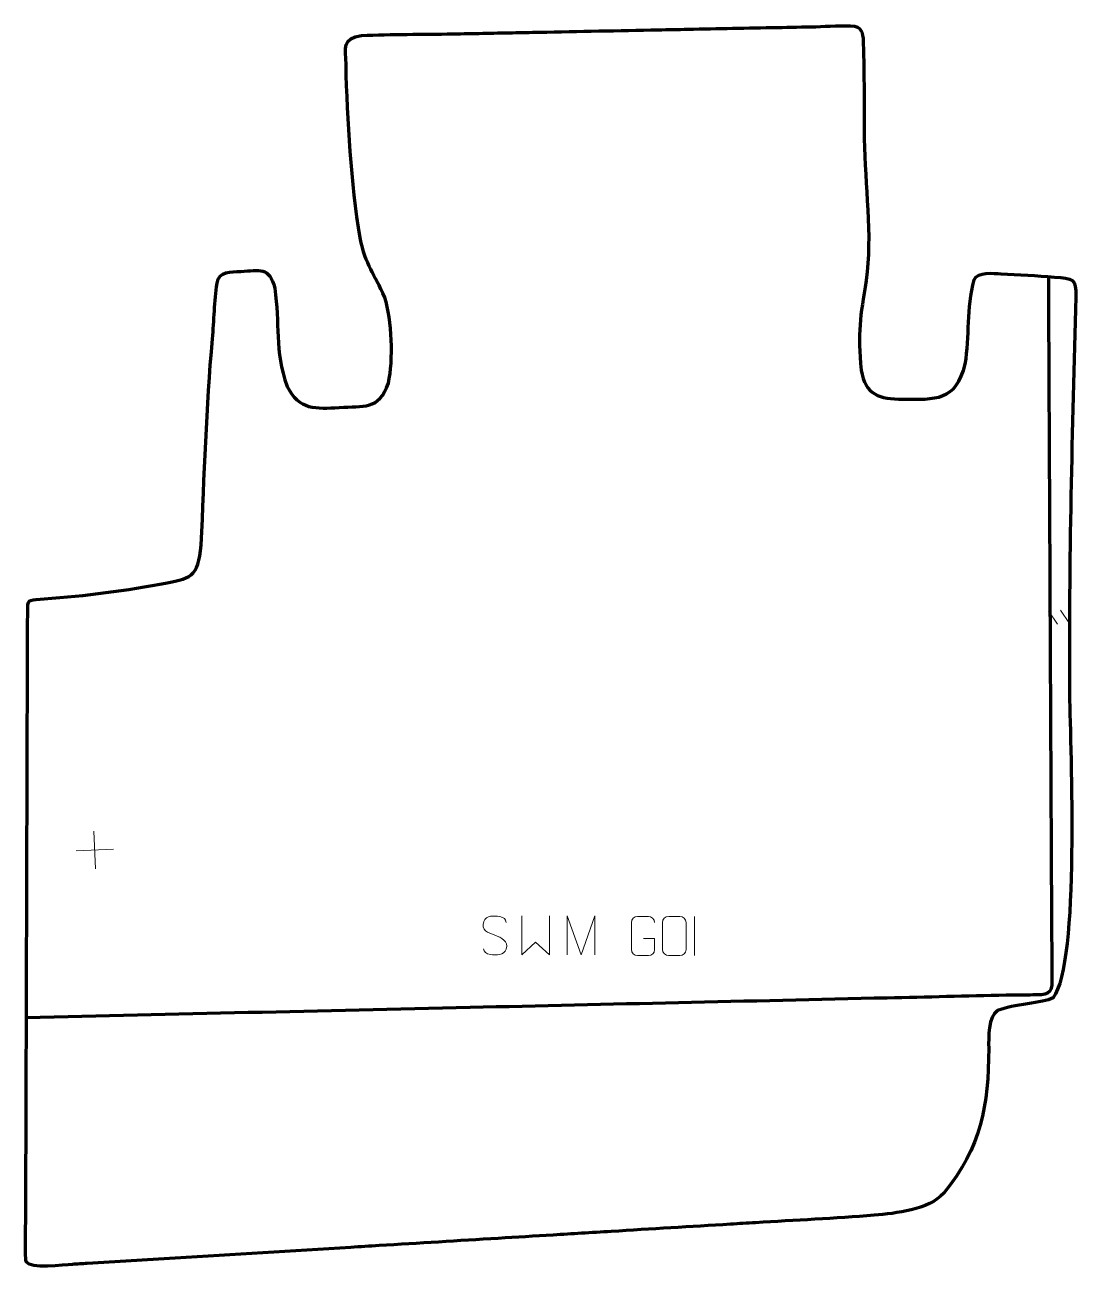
# Model space of a CAD drawing. Header units: millimetres. Extents: x 1039 to 1714, y 15 to 811.
import ezdxf

# ---------------------------------------------------------------- set-up
doc = ezdxf.new("R2010")
doc.units = ezdxf.units.MM
doc.header["$MEASUREMENT"] = 0
doc.layers.add('layer 1', color=7, linetype='Continuous', plot=False)
doc.layers.add('layer 2', color=7, linetype='Continuous')
doc.layers.add('layer 3', color=7, linetype='Continuous')

msp = doc.modelspace()

# ---------------------------------------------------------------- linework, layer by layer
at = {"layer": 'layer 1', "color": 250, "lineweight": 9}
for points in [[(1693.8399, 435.9283), (1693.8399, 435.9283), (1699.6107, 427.3036), (1699.6107, 427.3036)], [(1701.5043, 436.2959), (1701.5043, 436.2959), (1707.2751, 427.6712), (1707.2751, 427.6712)], [(1083.2023, 294.7291), (1083.2023, 294.7291), (1084.3509, 270.7787), (1084.3509, 270.7787)], [(1071.8014, 282.1796), (1071.8014, 282.1796), (1095.7519, 283.3281), (1095.7519, 283.3281)], [(1467.5161, 240.2143), (1467.5161, 240.2143), (1467.5161, 215.2402), (1467.5161, 215.2402)]]:
    msp.add_open_spline(points, degree=3, dxfattribs=at)
for points, knots in [([(1339.7709, 228.2362), (1335.5226, 229.7066), (1330.6145, 231.5024), (1332.6196, 237.0227), (1332.6196, 237.0227), (1334.1231, 241.1626), (1339.3367, 240.7741), (1342.9403, 240.173), (1342.9403, 240.173), (1345.8009, 239.6958), (1346.6656, 238.4826), (1346.9762, 236.3985)], [0, 0, 0, 0, 0.25, 0.25, 0.25, 0.25, 0.5, 0.5, 0.5, 0.5, 1, 1, 1, 1]), ([(1356.9284, 240.7152), (1356.9284, 240.7152), (1356.9284, 215.7572), (1356.9284, 215.7572), (1356.9284, 215.7572), (1356.9284, 215.7572), (1365.7711, 223.8219), (1365.7711, 223.8219), (1365.7711, 223.8219), (1365.7711, 223.8219), (1374.6135, 215.7578), (1374.6135, 215.7578), (1374.6135, 215.7578), (1374.6135, 215.7578), (1374.6135, 240.7152), (1374.6135, 240.7152)], [0, 0, 0, 0, 0.2, 0.2, 0.2, 0.2, 0.4, 0.4, 0.4, 0.4, 0.6, 0.6, 0.6, 0.6, 1, 1, 1, 1]), ([(1385.9285, 215.7573), (1385.9285, 215.7573), (1385.9285, 240.7152), (1385.9285, 240.7152), (1385.9285, 240.7152), (1385.9285, 240.7152), (1394.8536, 215.7573), (1394.8536, 215.7573), (1394.8536, 215.7573), (1394.8536, 215.7573), (1403.6135, 240.7147), (1403.6135, 240.7147), (1403.6135, 240.7147), (1403.6135, 240.7147), (1403.6135, 215.7573), (1403.6135, 215.7573)], [0, 0, 0, 0, 0.2, 0.2, 0.2, 0.2, 0.4, 0.4, 0.4, 0.4, 0.6, 0.6, 0.6, 0.6, 1, 1, 1, 1]), ([(1434.771, 226.2362), (1434.771, 226.2362), (1441.9391, 226.2362), (1441.9391, 226.2362), (1441.9391, 226.2362), (1441.9391, 226.2362), (1441.9391, 219.0681), (1441.9391, 219.0681), (1441.9391, 219.0681), (1441.7994, 216.7447), (1440.1222, 215.2651), (1437.9744, 215.2543), (1437.9744, 215.2543), (1435.6426, 215.2547), (1433.3106, 215.2547), (1430.9791, 215.2543), (1430.9791, 215.2543), (1429.0542, 215.1489), (1427.082, 217.0334), (1427.0932, 219.0507), (1427.0932, 219.0507), (1427.0936, 224.8208), (1427.0936, 230.5905), (1427.0932, 236.3598), (1427.0932, 236.3598), (1427.0974, 238.4979), (1428.8442, 240.2171), (1430.9965, 240.2037), (1430.9965, 240.2037), (1433.3222, 240.2037), (1435.6483, 240.2037), (1437.9744, 240.2037), (1437.9744, 240.2037), (1439.9211, 240.2391), (1441.9125, 238.7476), (1441.9391, 236.3099)], [0, 0, 0, 0, 0.1, 0.1, 0.1, 0.1, 0.2, 0.2, 0.2, 0.2, 0.3, 0.3, 0.3, 0.3, 0.4, 0.4, 0.4, 0.4, 0.5, 0.5, 0.5, 0.5, 0.6, 0.6, 0.6, 0.6, 0.7, 0.7, 0.7, 0.7, 0.8, 0.8, 0.8, 0.8, 1, 1, 1, 1]), ([(1450.9354, 240.2265), (1453.3015, 240.2265), (1455.668, 240.2265), (1458.0345, 240.2265), (1458.0345, 240.2265), (1460.015, 240.2621), (1462.041, 238.7678), (1462.0681, 236.3257), (1462.0681, 236.3257), (1462.0677, 230.5683), (1462.0677, 224.8105), (1462.0681, 219.0523), (1462.0681, 219.0523), (1461.926, 216.7247), (1460.2196, 215.2424), (1458.0345, 215.2316), (1458.0345, 215.2316), (1455.6621, 215.232), (1453.2897, 215.232), (1450.9177, 215.2316), (1450.9177, 215.2316), (1448.9592, 215.126), (1446.9528, 217.0139), (1446.9642, 219.0349), (1446.9642, 219.0349), (1446.9646, 224.8155), (1446.9646, 230.5958), (1446.9642, 236.3756), (1446.9642, 236.3756), (1446.9685, 238.5176), (1448.7456, 240.2401), (1450.9354, 240.2265)], [0, 0, 0, 0, 0.11111111, 0.11111111, 0.11111111, 0.11111111, 0.22222222, 0.22222222, 0.22222222, 0.22222222, 0.33333333, 0.33333333, 0.33333333, 0.33333333, 0.44444444, 0.44444444, 0.44444444, 0.44444444, 0.55555556, 0.55555556, 0.55555556, 0.55555556, 0.66666667, 0.66666667, 0.66666667, 0.66666667, 0.77777778, 0.77777778, 0.77777778, 0.77777778, 1, 1, 1, 1]), ([(1339.7709, 228.2361), (1343.7895, 226.5894), (1348.819, 224.7011), (1346.985, 219.3408), (1346.985, 219.3408), (1345.5252, 215.0744), (1340.6144, 215.3311), (1336.8883, 215.8858), (1336.8883, 215.8858), (1334.1383, 216.2956), (1332.9174, 217.5091), (1332.5394, 219.6213)], [0, 0, 0, 0, 0.25, 0.25, 0.25, 0.25, 0.5, 0.5, 0.5, 0.5, 1, 1, 1, 1])]:
    msp.add_open_spline(points, degree=3, knots=knots, dxfattribs=at)
at = {"layer": 'layer 2', "color": 142, "lineweight": 158}
msp.add_open_spline([(1693.8218, 649.5478), (1693.8844, 636.8506), (1693.947, 624.1534), (1694.0095, 611.4562), (1694.0095, 611.4562), (1694.0408, 605.1075), (1694.0721, 598.7589), (1694.1034, 592.4103), (1694.1034, 592.4103), (1694.1941, 573.9994), (1694.2848, 555.5885), (1694.3755, 537.1776), (1694.3755, 537.1776), (1694.4052, 531.1464), (1694.435, 525.1151), (1694.4647, 519.084), (1694.4647, 519.084), (1694.5569, 500.3556), (1694.6492, 481.6272), (1694.7416, 462.8989), (1694.7416, 462.8989), (1694.7728, 456.5502), (1694.8041, 450.2016), (1694.8353, 443.853), (1694.8353, 443.853), (1694.9605, 418.4586), (1695.0856, 393.0643), (1695.2108, 367.6698), (1695.2108, 367.6698), (1695.2421, 361.3212), (1695.2733, 354.9726), (1695.3046, 348.624), (1695.3046, 348.624), (1695.3656, 336.2442), (1695.4266, 323.8645), (1695.4877, 311.4847), (1695.4877, 311.4847), (1695.5189, 305.1361), (1695.5502, 298.7875), (1695.5814, 292.4389), (1695.5814, 292.4389), (1695.6128, 286.0903), (1695.6441, 279.7417), (1695.6753, 273.3931), (1695.6753, 273.3931), (1695.7066, 267.0445), (1695.7379, 260.6958), (1695.7692, 254.3472), (1695.7692, 254.3472), (1695.8005, 247.9986), (1695.8317, 241.65), (1695.863, 235.3014), (1695.863, 235.3014), (1695.925, 223.268), (1696.1777, 211.1544), (1696.158, 199.1385), (1696.158, 199.1385), (1696.1429, 189.7998), (1692.3222, 190.1796), (1683.9477, 190.0043), (1683.9477, 190.0043), (1678.5058, 189.8905), (1673.0612, 189.924), (1667.6161, 189.8096), (1667.6161, 189.8096), (1667.6161, 189.8096), (1666.8533, 189.792), (1666.8533, 189.792), (1666.8533, 189.792), (1641.4514, 189.2099), (1616.0495, 188.628), (1590.6476, 188.046), (1590.6476, 188.046), (1501.741, 186.009), (1412.8344, 183.972), (1323.9278, 181.9351), (1323.9278, 181.9351), (1229.3059, 179.7671), (1134.6839, 177.5992), (1040.0618, 175.4313)], degree=3, knots=[0, 0, 0, 0, 0.04761905, 0.04761905, 0.04761905, 0.04761905, 0.0952381, 0.0952381, 0.0952381, 0.0952381, 0.14285714, 0.14285714, 0.14285714, 0.14285714, 0.19047619, 0.19047619, 0.19047619, 0.19047619, 0.23809524, 0.23809524, 0.23809524, 0.23809524, 0.28571429, 0.28571429, 0.28571429, 0.28571429, 0.33333333, 0.33333333, 0.33333333, 0.33333333, 0.38095238, 0.38095238, 0.38095238, 0.38095238, 0.42857143, 0.42857143, 0.42857143, 0.42857143, 0.47619048, 0.47619048, 0.47619048, 0.47619048, 0.52380952, 0.52380952, 0.52380952, 0.52380952, 0.57142857, 0.57142857, 0.57142857, 0.57142857, 0.61904762, 0.61904762, 0.61904762, 0.61904762, 0.66666667, 0.66666667, 0.66666667, 0.66666667, 0.71428571, 0.71428571, 0.71428571, 0.71428571, 0.76190476, 0.76190476, 0.76190476, 0.76190476, 0.80952381, 0.80952381, 0.80952381, 0.80952381, 0.85714286, 0.85714286, 0.85714286, 0.85714286, 0.9047619, 0.9047619, 0.9047619, 0.9047619, 1, 1, 1, 1], dxfattribs=at)
at = {"layer": 'layer 3', "color": 242, "lineweight": 158}
msp.add_open_spline([(1545.1611, 809.6836), (1536.9125, 809.5204), (1528.6638, 809.3605), (1520.4151, 809.1977), (1520.4151, 809.1977), (1501.3813, 808.8215), (1482.3475, 808.4452), (1463.3138, 808.0689), (1463.3138, 808.0689), (1456.9692, 807.9435), (1450.6246, 807.8181), (1444.28, 807.6927), (1444.28, 807.6927), (1418.9016, 807.1909), (1393.5232, 806.6893), (1368.1448, 806.1875), (1368.1448, 806.1875), (1362.4348, 806.0747), (1356.7247, 805.9618), (1351.0145, 805.8488), (1351.0145, 805.8488), (1344.6699, 805.7234), (1338.3253, 805.598), (1331.9807, 805.4726), (1331.9807, 805.4726), (1325.6361, 805.3472), (1319.2915, 805.2218), (1312.9469, 805.0964), (1312.9469, 805.0964), (1293.6575, 804.7318), (1273.6791, 804.938), (1254.4911, 804.0177), (1254.4911, 804.0177), (1241.9252, 802.401), (1244.3128, 796.1378), (1244.511, 785.5492), (1244.511, 785.5492), (1245.4492, 749.5227), (1247.672, 710.071), (1253.5643, 674.5624), (1253.5643, 674.5624), (1257.1986, 656.363), (1262.6363, 651.9898), (1269.256, 636.4068), (1269.256, 636.4068), (1274.1433, 621.6825), (1274.8454, 596.7053), (1271.6603, 581.5523), (1271.6603, 581.5523), (1265.3353, 564.0192), (1255.9745, 566.9942), (1240.146, 566.0043), (1240.146, 566.0043), (1225.537, 565.0792), (1214.2886, 564.3371), (1206.8351, 579.4176), (1206.8351, 579.4176), (1198.5363, 602.6652), (1202.3368, 619.6483), (1198.9568, 642.3603), (1198.9568, 642.3603), (1195.2727, 656.3572), (1189.4379, 653.6463), (1177.2552, 653.0953), (1177.2552, 653.0953), (1170.6766, 652.7979), (1163.3005, 653.4116), (1161.9846, 645.4487), (1161.9846, 645.4487), (1160.3527, 633.9829), (1160.1818, 621.5952), (1159.0815, 609.8775), (1159.0815, 609.8775), (1155.0995, 565.823), (1153.9399, 522.1944), (1151.8984, 478.0798), (1151.8984, 478.0798), (1149.941, 456.871), (1145.5587, 456.5904), (1125.4058, 452.85), (1125.4058, 452.85), (1098.7939, 447.9766), (1073.324, 444.9747), (1046.3405, 443.1971), (1046.3405, 443.1971), (1040.0478, 442.7825), (1040.9854, 440.7291), (1040.8966, 434.8575), (1040.8966, 434.8575), (1040.7948, 428.1232), (1040.7941, 421.473), (1040.7898, 414.7458), (1040.7898, 414.7458), (1040.6931, 382.9646), (1040.5965, 351.1836), (1040.4998, 319.4026), (1040.4998, 319.4026), (1040.3064, 255.8405), (1040.113, 192.2784), (1039.9196, 128.7163), (1039.9196, 128.7163), (1039.8423, 103.2914), (1039.7649, 77.8666), (1039.6876, 52.4417), (1039.6876, 52.4417), (1039.6586, 48.2375), (1039.087, 20.5793), (1039.9191, 19.1327), (1039.9191, 19.1327), (1042.5523, 14.5547), (1063.9187, 17.2656), (1069.467, 17.6039), (1069.467, 17.6039), (1072.6413, 17.7975), (1075.8155, 17.991), (1078.9898, 18.1847), (1078.9898, 18.1847), (1097.7187, 19.3275), (1116.4475, 20.4705), (1135.1763, 21.6133), (1135.1763, 21.6133), (1172.6339, 23.8991), (1210.0916, 26.1849), (1247.5492, 28.4708), (1247.5492, 28.4708), (1253.5806, 28.8388), (1259.6118, 29.2069), (1265.6432, 29.5749), (1265.6432, 29.5749), (1291.0382, 31.1246), (1316.4332, 32.6743), (1341.8283, 34.224), (1341.8283, 34.224), (1353.5734, 34.9408), (1365.3186, 35.6574), (1377.0638, 36.3742), (1377.0638, 36.3742), (1383.0951, 36.7422), (1389.1264, 37.1103), (1395.1577, 37.4784), (1395.1577, 37.4784), (1401.5065, 37.8658), (1407.8553, 38.2532), (1414.204, 38.6406), (1414.204, 38.6406), (1439.599, 40.1903), (1464.994, 41.74), (1490.389, 43.2897), (1490.389, 43.2897), (1495.7855, 43.6191), (1501.1819, 43.9483), (1506.5784, 44.2776), (1506.5784, 44.2776), (1531.711, 45.8114), (1557.378, 46.9002), (1582.4039, 49.0641), (1582.4039, 49.0641), (1596.4092, 50.2751), (1616.8592, 52.3168), (1626.9383, 63.1005), (1626.9383, 63.1005), (1650.9595, 92.7692), (1655.5059, 118.8354), (1655.66, 156.0049), (1655.66, 156.0049), (1655.6752, 162.6253), (1654.9626, 176.1984), (1661.4016, 180.0472), (1661.4016, 180.0472), (1671.174, 184.1615), (1690.5423, 184.5699), (1696.8057, 188.1983), (1696.8057, 188.1983), (1714.1451, 210.9076), (1707.7294, 346.3187), (1707.4162, 382.2242), (1707.4162, 382.2242), (1706.768, 467.0817), (1709.0591, 551.9108), (1711.3891, 636.7276), (1711.3891, 636.7276), (1711.7149, 648.5871), (1709.4125, 648.4782), (1697.8067, 649.4069), (1697.8067, 649.4069), (1686.6158, 650.2878), (1674.6814, 651.0854), (1663.4747, 651.5319), (1663.4747, 651.5319), (1658.6607, 651.79), (1648.561, 653.1515), (1646.3221, 647.574), (1646.3221, 647.574), (1641.3534, 629.3018), (1643.6902, 611.7022), (1640.6498, 593.7503), (1640.6498, 593.7503), (1634.9539, 569.9632), (1621.5188, 571.1502), (1600.5435, 571.3014), (1600.5435, 571.3014), (1586.0242, 571.552), (1576.4982, 573.7461), (1574.1251, 589.8468), (1574.1251, 589.8468), (1571.6077, 613.8697), (1573.535, 623.9569), (1577.2684, 647.2693), (1577.2684, 647.2693), (1581.3929, 676.4925), (1576.3986, 708.2417), (1576.0699, 737.9309), (1576.0699, 737.9309), (1575.8457, 758.1777), (1576.1304, 778.6881), (1575.4558, 798.8945), (1575.4558, 798.8945), (1575.3135, 803.1568), (1575.2148, 809.2663), (1569.9042, 809.9558), (1569.9042, 809.9558), (1563.1197, 810.8366), (1552.339, 809.882), (1545.1611, 809.6836)], degree=3, knots=[0, 0, 0, 0, 0.01754386, 0.01754386, 0.01754386, 0.01754386, 0.03508772, 0.03508772, 0.03508772, 0.03508772, 0.05263158, 0.05263158, 0.05263158, 0.05263158, 0.07017544, 0.07017544, 0.07017544, 0.07017544, 0.0877193, 0.0877193, 0.0877193, 0.0877193, 0.10526316, 0.10526316, 0.10526316, 0.10526316, 0.12280702, 0.12280702, 0.12280702, 0.12280702, 0.14035088, 0.14035088, 0.14035088, 0.14035088, 0.15789474, 0.15789474, 0.15789474, 0.15789474, 0.1754386, 0.1754386, 0.1754386, 0.1754386, 0.19298246, 0.19298246, 0.19298246, 0.19298246, 0.21052632, 0.21052632, 0.21052632, 0.21052632, 0.22807018, 0.22807018, 0.22807018, 0.22807018, 0.24561404, 0.24561404, 0.24561404, 0.24561404, 0.26315789, 0.26315789, 0.26315789, 0.26315789, 0.28070175, 0.28070175, 0.28070175, 0.28070175, 0.29824561, 0.29824561, 0.29824561, 0.29824561, 0.31578947, 0.31578947, 0.31578947, 0.31578947, 0.33333333, 0.33333333, 0.33333333, 0.33333333, 0.35087719, 0.35087719, 0.35087719, 0.35087719, 0.36842105, 0.36842105, 0.36842105, 0.36842105, 0.38596491, 0.38596491, 0.38596491, 0.38596491, 0.40350877, 0.40350877, 0.40350877, 0.40350877, 0.42105263, 0.42105263, 0.42105263, 0.42105263, 0.43859649, 0.43859649, 0.43859649, 0.43859649, 0.45614035, 0.45614035, 0.45614035, 0.45614035, 0.47368421, 0.47368421, 0.47368421, 0.47368421, 0.49122807, 0.49122807, 0.49122807, 0.49122807, 0.50877193, 0.50877193, 0.50877193, 0.50877193, 0.52631579, 0.52631579, 0.52631579, 0.52631579, 0.54385965, 0.54385965, 0.54385965, 0.54385965, 0.56140351, 0.56140351, 0.56140351, 0.56140351, 0.57894737, 0.57894737, 0.57894737, 0.57894737, 0.59649123, 0.59649123, 0.59649123, 0.59649123, 0.61403509, 0.61403509, 0.61403509, 0.61403509, 0.63157895, 0.63157895, 0.63157895, 0.63157895, 0.64912281, 0.64912281, 0.64912281, 0.64912281, 0.66666667, 0.66666667, 0.66666667, 0.66666667, 0.68421053, 0.68421053, 0.68421053, 0.68421053, 0.70175439, 0.70175439, 0.70175439, 0.70175439, 0.71929825, 0.71929825, 0.71929825, 0.71929825, 0.73684211, 0.73684211, 0.73684211, 0.73684211, 0.75438596, 0.75438596, 0.75438596, 0.75438596, 0.77192982, 0.77192982, 0.77192982, 0.77192982, 0.78947368, 0.78947368, 0.78947368, 0.78947368, 0.80701754, 0.80701754, 0.80701754, 0.80701754, 0.8245614, 0.8245614, 0.8245614, 0.8245614, 0.84210526, 0.84210526, 0.84210526, 0.84210526, 0.85964912, 0.85964912, 0.85964912, 0.85964912, 0.87719298, 0.87719298, 0.87719298, 0.87719298, 0.89473684, 0.89473684, 0.89473684, 0.89473684, 0.9122807, 0.9122807, 0.9122807, 0.9122807, 0.92982456, 0.92982456, 0.92982456, 0.92982456, 0.94736842, 0.94736842, 0.94736842, 0.94736842, 0.96491228, 0.96491228, 0.96491228, 0.96491228, 1, 1, 1, 1], dxfattribs=at)

doc.saveas('drawing.dxf')
